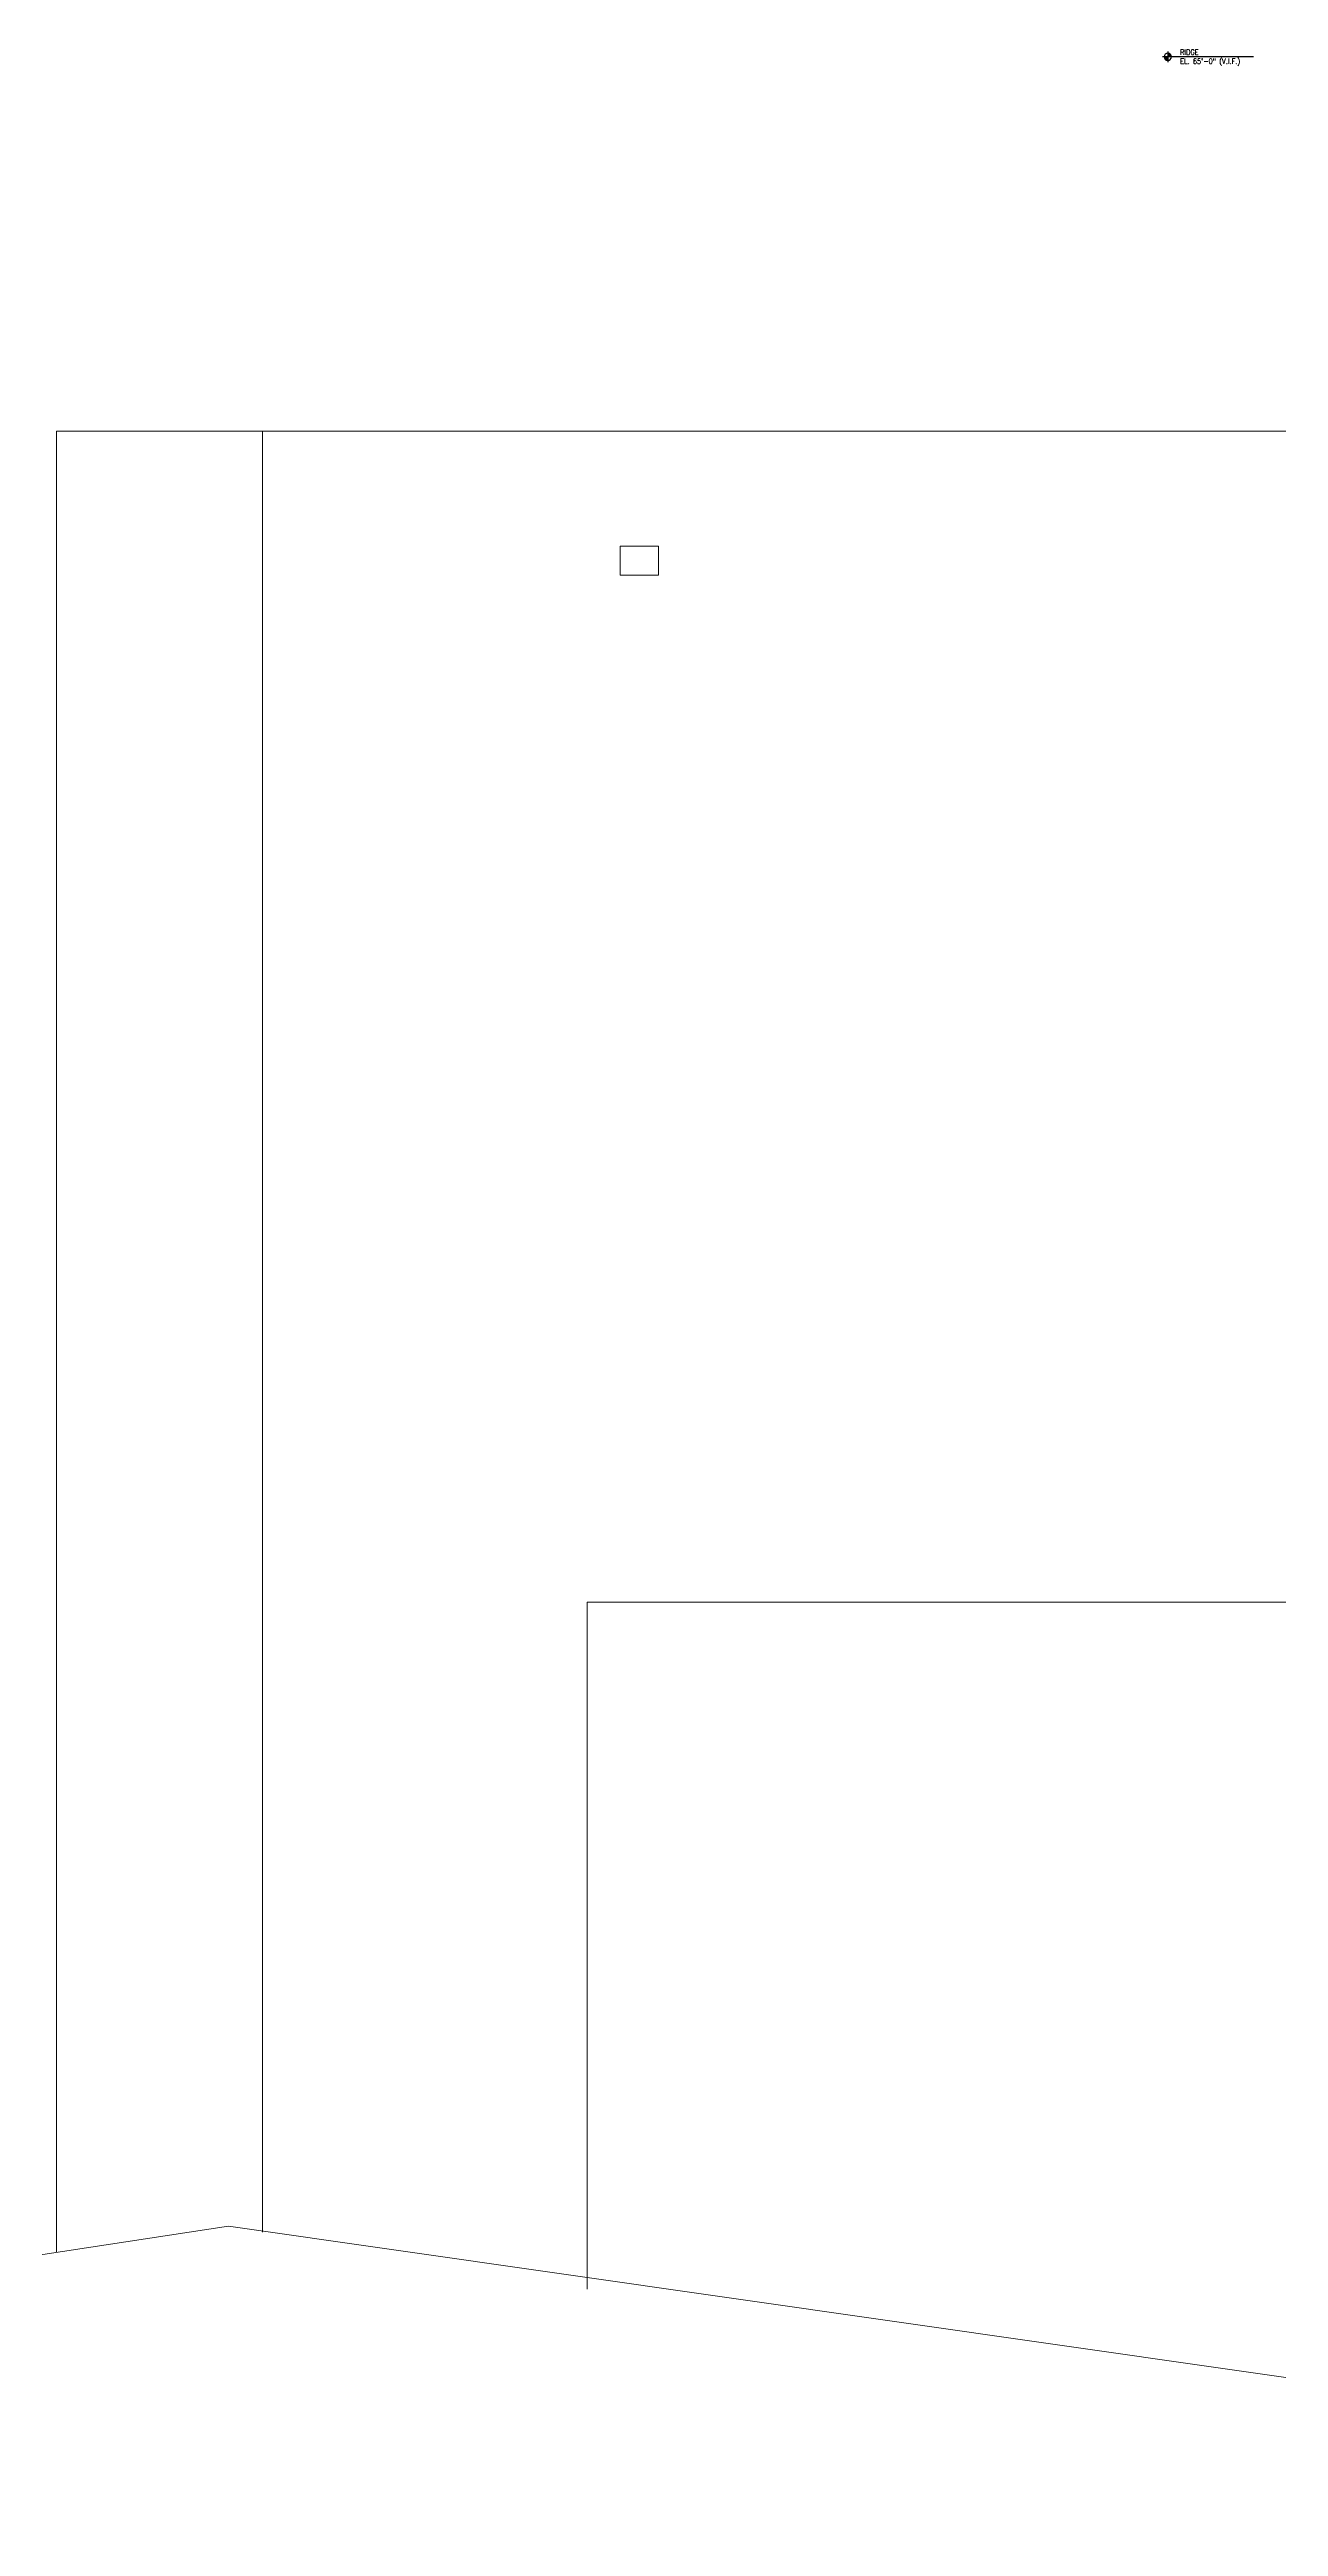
# Model space of a CAD drawing. Header units: inches. Extents: x -33163 to 19162, y -8858 to 30669.
# Drawn here: x -29363 to -29107, y -558 to -42 of the extents above; entities that cross this region are included whole.
import ezdxf

# ---------------------------------------------------------------- set-up
doc = ezdxf.new("R2010")
doc.units = ezdxf.units.IN
doc.layers.get('0').update_dxf_attribs({"color": 9, "lineweight": 0})
doc.layers.add('A-ANNO-SYMB-04', color=12, linetype='Continuous')
doc.layers.add('A-ROOF-BELOW', color=251, linetype='Continuous', lineweight=5)
doc.styles.add('TXT-STD-1-4', font='romans.shx', dxfattribs={"width": 0.8, "height": 4.5})

# ---------------------------------------------------------------- blocks, each defined once
blk = doc.blocks.new('target')
for p, q in [((-6, 0), (6, 0)), ((-4, 0.5), (0, 0.5)), ((-4, 0.3), (0, 0.3)), ((-4, 0.2), (0, 0.2)), ((-3.9, 1), (0, 1)), ((-3.9, 0.8), (0, 0.8)), ((-3.9, 0.7), (0, 0.7)), ((-3.8, 1.3), (0, 1.3)), ((-3.8, 1.2), (0, 1.2)), ((-3.7, 1.5), (0, 1.5)), ((-3.6, 1.8), (0, 1.8)), ((-3.6, 1.7), (0, 1.7)), ((-3.5, 2), (0, 2)), ((-3.4, 2.2), (0, 2.2)), ((-3.2, 2.3), (0, 2.3)), ((-3.1, 2.5), (0, 2.5)), ((-3, 2.7), (0, 2.7)), ((-2.8, 2.8), (0, 2.8)), ((-2.6, 3), (0, 3)), ((-2.4, 3.2), (0, 3.2)), ((-2.2, 3.3), (0, 3.3)), ((-1.9, 3.5), (0, 3.5)), ((-1.6, 3.7), (0, 3.7)), ((-1.1, 3.8), (0, 3.8)), ((0, 6), (0, -6)), ((0, 0), (4, 0)), ((0, 0), (4, 0)), ((4, -0.2), (0, -0.2)), ((4, -0.3), (0, -0.3)), ((4, -0.5), (0, -0.5)), ((3.9, -0.7), (0, -0.7)), ((3.9, -0.8), (0, -0.8)), ((3.9, -1), (0, -1)), ((3.8, -1.2), (0, -1.2)), ((3.8, -1.3), (0, -1.3)), ((3.7, -1.5), (0, -1.5)), ((3.6, -1.7), (0, -1.7)), ((3.6, -1.8), (0, -1.8)), ((3.5, -2), (0, -2)), ((3.4, -2.2), (0, -2.2)), ((3.2, -2.3), (0, -2.3)), ((3.1, -2.5), (0, -2.5)), ((3, -2.7), (0, -2.7)), ((2.8, -2.8), (0, -2.8)), ((2.6, -3), (0, -3)), ((2.4, -3.2), (0, -3.2)), ((2.2, -3.3), (0, -3.3)), ((1.9, -3.5), (0, -3.5)), ((1.6, -3.7), (0, -3.7)), ((1.1, -3.8), (0, -3.8))]:
    blk.add_line(p, q)
blk.add_circle((0, 0), 4)

msp = doc.modelspace()

# ---------------------------------------------------------------- linework, layer by layer
at = {"layer": 'A-ANNO-SYMB-04'}
msp.add_line((-29112.38476, -43.77168), (-29129.10758, -43.77168), dxfattribs=at)
at = {"layer": 'A-ROOF-BELOW', "color": 40, "linetype": 'Continuous', "lineweight": 0}
for p, q in [((-29361.88187, -121.77168), (-29361.88187, -501.32576)), ((-29361.88187, -121.77168), (-27985.21559, -121.77168)), ((-29318.91673, -121.77168), (-29318.91673, -497.10185))]:
    msp.add_line(p, q, dxfattribs=at)
at = {"layer": 'A-ROOF-BELOW', "color": 40, "linetype": 'Continuous', "lineweight": 0, "flags": 128}
msp.add_lwpolyline([(-29236.35577, -145.77164), (-29236.35577, -151.77164), (-29244.38431, -151.77164), (-29244.38431, -145.77164)], close=True, dxfattribs=at)
at = {"layer": 'A-ROOF-BELOW', "color": 40, "linetype": 'Continuous', "lineweight": 0}
for points in [[(-28656.29632, -442.94845), (-28656.29632, -365.85083), (-29251.28757, -365.85083), (-29251.28757, -509.02772)], [(-29784.11455, -823.77168), (-29784.11455, -609.25155), (-29642.95004, -544.25248), (-29326.02173, -495.84894), (-29083.83826, -530.52243), (-28793.19467, -612.01745), (-28656.29632, -578.89891)]]:
    msp.add_lwpolyline(points, dxfattribs=at)

# ---------------------------------------------------------------- block references
at = {"layer": 'A-ANNO-SYMB-04', "xscale": -0.1875009375, "yscale": 0.1875009375, "zscale": 0.1875009375}
msp.add_blockref('target', (-29130.23259, -43.77168), dxfattribs=at)

# ---------------------------------------------------------------- texts
at = {"layer": 'A-ANNO-SYMB-04', "insert": (-29127.64782, -42.25448), "char_height": 1.125, "attachment_point": 1, "style": 'TXT-STD-1-4'}
msp.add_mtext_dynamic_manual_height_columns('\\A1;RIDGE  \\PEL. 65\'-0" (V.I.F.)', width=16.4209948, gutter_width=2.10938, heights=[4.5239], dxfattribs=at)

doc.saveas('drawing.dxf')
